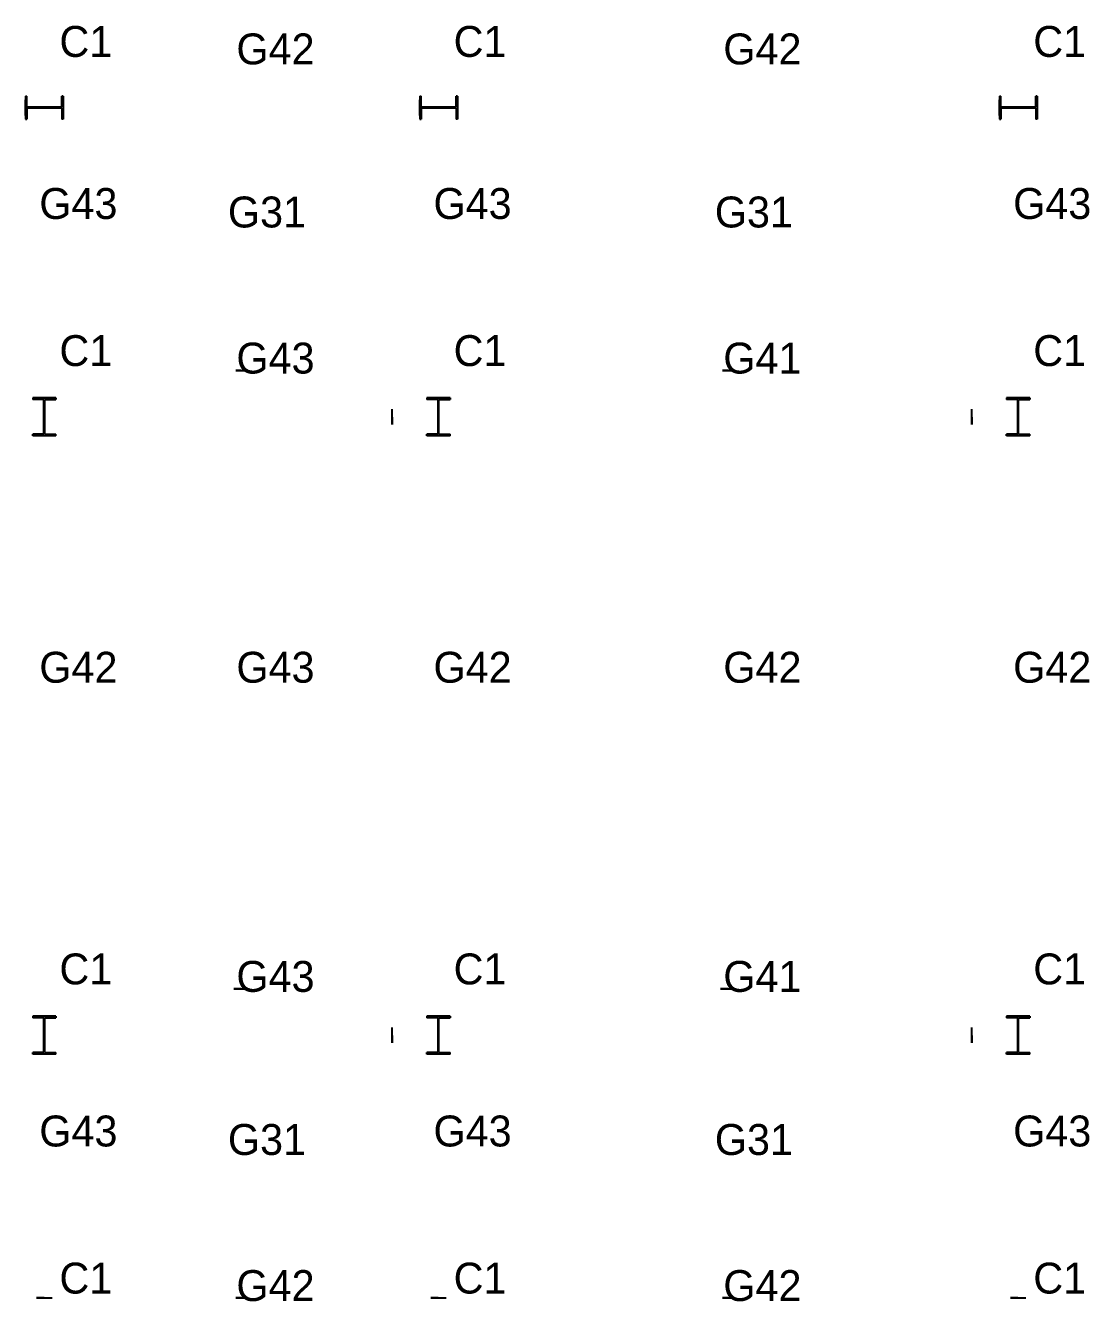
# Model space of a CAD drawing. Extents: x 0 to 468522, y -150 to 33063.
# Drawn here: x 234756 to 248522, y 16554 to 33063 of the extents above; entities that cross this region are included whole.
import ezdxf
from ezdxf.enums import TextEntityAlignment as Align

# ---------------------------------------------------------------- set-up
doc = ezdxf.new("R2010")
doc.units = 0

msp = doc.modelspace()

# ---------------------------------------------------------------- linework, layer by layer
at = {"layer": 'C1'}
for p, q in [((234756, 32150, 3330), (234756, 31850, 3330)), ((234756, 32150, 3330), (234774, 32150, 3330)), ((234756, 32150), (234756, 31850)), ((234756, 32150), (234774, 32150)), ((234774, 32005.5, 3330), (234774, 32150, 3330)), ((234774, 32005.5), (234774, 32150)), ((235226, 32005.5, 3330), (235226, 32150, 3330)), ((235244, 32150, 3330), (235226, 32150, 3330)), ((235226, 32005.5), (235226, 32150)), ((235244, 32150), (235226, 32150)), ((235244, 32150, 3330), (235244, 31850, 3330)), ((235244, 32150), (235244, 31850)), ((239856, 32150, 3330), (239856, 31850, 3330)), ((239856, 32150, 3330), (239874, 32150, 3330)), ((239856, 32150), (239856, 31850)), ((239856, 32150), (239874, 32150)), ((239874, 32005.5, 3330), (239874, 32150, 3330)), ((239874, 32005.5), (239874, 32150)), ((240326, 32005.5, 3330), (240326, 32150, 3330)), ((240344, 32150, 3330), (240326, 32150, 3330)), ((240326, 32005.5), (240326, 32150)), ((240344, 32150), (240326, 32150)), ((240344, 32150, 3330), (240344, 31850, 3330)), ((240344, 32150), (240344, 31850)), ((247356, 32150, 3330), (247356, 31850, 3330)), ((247356, 32150, 3330), (247374, 32150, 3330)), ((247356, 32150), (247356, 31850)), ((247356, 32150), (247374, 32150)), ((247374, 32005.5, 3330), (247374, 32150, 3330)), ((247374, 32005.5), (247374, 32150)), ((247826, 32005.5, 3330), (247826, 32150, 3330)), ((247844, 32150, 3330), (247826, 32150, 3330)), ((247826, 32005.5), (247826, 32150)), ((247844, 32150), (247826, 32150)), ((247844, 32150, 3330), (247844, 31850, 3330)), ((247844, 32150), (247844, 31850)), ((235226, 32005.5, 3330), (234774, 32005.5, 3330)), ((234774, 32005.5, 3330), (234774, 32005.5, 3330)), ((234774, 32005.5, 3330), (234774, 32005.5, 3330)), ((234774, 32005.5, 3330), (234774, 32005.5, 3330)), ((235226, 32005.5), (234774, 32005.5)), ((234774, 32005.5), (234774, 32005.5)), ((234774, 32005.5), (234774, 32005.5)), ((234774, 32005.5), (234774, 32005.5)), ((235226, 31994.5, 3330), (234774, 31994.5, 3330)), ((234774, 31994.5, 3330), (234774, 31994.5, 3330)), ((234774, 31994.5, 3330), (234774, 31994.5, 3330)), ((234774, 31994.5, 3330), (234774, 31994.5, 3330)), ((234774, 31994.5, 3330), (234774, 31850, 3330)), ((235226, 31994.5), (234774, 31994.5)), ((234774, 31994.5), (234774, 31994.5)), ((234774, 31994.5), (234774, 31994.5)), ((234774, 31994.5), (234774, 31994.5)), ((234774, 31994.5), (234774, 31850)), ((235226, 32005.5, 3330), (235226, 32005.5, 3330)), ((235226, 32005.5, 3330), (235226, 32005.5, 3330)), ((235226, 32005.5, 3330), (235226, 32005.5, 3330)), ((235226, 32005.5), (235226, 32005.5)), ((235226, 32005.5), (235226, 32005.5)), ((235226, 32005.5), (235226, 32005.5)), ((235226, 31994.5, 3330), (235226, 31994.5, 3330)), ((235226, 31994.5, 3330), (235226, 31994.5, 3330)), ((235226, 31994.5, 3330), (235226, 31994.5, 3330)), ((235226, 31994.5, 3330), (235226, 31850, 3330)), ((235226, 31994.5), (235226, 31994.5)), ((235226, 31994.5), (235226, 31994.5)), ((235226, 31994.5), (235226, 31994.5)), ((235226, 31994.5), (235226, 31850)), ((240326, 32005.5, 3330), (239874, 32005.5, 3330)), ((239874, 32005.5, 3330), (239874, 32005.5, 3330)), ((239874, 32005.5, 3330), (239874, 32005.5, 3330)), ((239874, 32005.5, 3330), (239874, 32005.5, 3330)), ((240326, 32005.5), (239874, 32005.5)), ((239874, 32005.5), (239874, 32005.5)), ((239874, 32005.5), (239874, 32005.5)), ((239874, 32005.5), (239874, 32005.5)), ((240326, 31994.5, 3330), (239874, 31994.5, 3330)), ((239874, 31994.5, 3330), (239874, 31994.5, 3330)), ((239874, 31994.5, 3330), (239874, 31994.5, 3330)), ((239874, 31994.5, 3330), (239874, 31994.5, 3330)), ((239874, 31994.5, 3330), (239874, 31850, 3330)), ((240326, 31994.5), (239874, 31994.5)), ((239874, 31994.5), (239874, 31994.5)), ((239874, 31994.5), (239874, 31994.5)), ((239874, 31994.5), (239874, 31994.5)), ((239874, 31994.5), (239874, 31850)), ((240326, 32005.5, 3330), (240326, 32005.5, 3330)), ((240326, 32005.5, 3330), (240326, 32005.5, 3330)), ((240326, 32005.5, 3330), (240326, 32005.5, 3330)), ((240326, 32005.5), (240326, 32005.5)), ((240326, 32005.5), (240326, 32005.5)), ((240326, 32005.5), (240326, 32005.5)), ((240326, 31994.5, 3330), (240326, 31994.5, 3330)), ((240326, 31994.5, 3330), (240326, 31994.5, 3330)), ((240326, 31994.5, 3330), (240326, 31994.5, 3330)), ((240326, 31994.5, 3330), (240326, 31850, 3330)), ((240326, 31994.5), (240326, 31994.5)), ((240326, 31994.5), (240326, 31994.5)), ((240326, 31994.5), (240326, 31994.5)), ((240326, 31994.5), (240326, 31850)), ((247826, 32005.5, 3330), (247374, 32005.5, 3330)), ((247374, 32005.5, 3330), (247374, 32005.5, 3330)), ((247374, 32005.5, 3330), (247374, 32005.5, 3330)), ((247374, 32005.5, 3330), (247374, 32005.5, 3330)), ((247826, 32005.5), (247374, 32005.5)), ((247374, 32005.5), (247374, 32005.5)), ((247374, 32005.5), (247374, 32005.5)), ((247374, 32005.5), (247374, 32005.5)), ((247826, 31994.5, 3330), (247374, 31994.5, 3330)), ((247374, 31994.5, 3330), (247374, 31994.5, 3330)), ((247374, 31994.5, 3330), (247374, 31994.5, 3330)), ((247374, 31994.5, 3330), (247374, 31994.5, 3330)), ((247374, 31994.5, 3330), (247374, 31850, 3330)), ((247826, 31994.5), (247374, 31994.5)), ((247374, 31994.5), (247374, 31994.5)), ((247374, 31994.5), (247374, 31994.5)), ((247374, 31994.5), (247374, 31994.5)), ((247374, 31994.5), (247374, 31850)), ((247826, 32005.5, 3330), (247826, 32005.5, 3330)), ((247826, 32005.5, 3330), (247826, 32005.5, 3330)), ((247826, 32005.5, 3330), (247826, 32005.5, 3330)), ((247826, 32005.5), (247826, 32005.5)), ((247826, 32005.5), (247826, 32005.5)), ((247826, 32005.5), (247826, 32005.5)), ((247826, 31994.5, 3330), (247826, 31994.5, 3330)), ((247826, 31994.5, 3330), (247826, 31994.5, 3330)), ((247826, 31994.5, 3330), (247826, 31994.5, 3330)), ((247826, 31994.5, 3330), (247826, 31850, 3330)), ((247826, 31994.5), (247826, 31994.5)), ((247826, 31994.5), (247826, 31994.5)), ((247826, 31994.5), (247826, 31994.5)), ((247826, 31994.5), (247826, 31850)), ((234756, 31850, 3330), (234774, 31850, 3330)), ((234756, 31850), (234774, 31850)), ((235244, 31850, 3330), (235226, 31850, 3330)), ((235244, 31850), (235226, 31850)), ((239856, 31850, 3330), (239874, 31850, 3330)), ((239856, 31850), (239874, 31850)), ((240344, 31850, 3330), (240326, 31850, 3330)), ((240344, 31850), (240326, 31850)), ((247356, 31850, 3330), (247374, 31850, 3330)), ((247356, 31850), (247374, 31850)), ((247844, 31850, 3330), (247826, 31850, 3330)), ((247844, 31850), (247826, 31850)), ((235150, 28244, 3330), (234850, 28244, 3330)), ((234850, 28244, 3330), (234850, 28226, 3330)), ((235150, 28244), (234850, 28244)), ((234850, 28244), (234850, 28226)), ((235150, 28244, 3330), (235150, 28226, 3330)), ((235150, 28244), (235150, 28226)), ((240250, 28244, 3330), (239950, 28244, 3330)), ((239950, 28244, 3330), (239950, 28226, 3330)), ((240250, 28244), (239950, 28244)), ((239950, 28244), (239950, 28226)), ((240250, 28244, 3330), (240250, 28226, 3330)), ((240250, 28244), (240250, 28226)), ((247750, 28244, 3330), (247450, 28244, 3330)), ((247450, 28244, 3330), (247450, 28226, 3330)), ((247750, 28244), (247450, 28244)), ((247450, 28244), (247450, 28226)), ((247750, 28244, 3330), (247750, 28226, 3330)), ((247750, 28244), (247750, 28226)), ((234994.5, 28226, 3330), (234850, 28226, 3330)), ((234994.5, 28226), (234850, 28226)), ((234994.5, 27774, 3330), (234994.5, 28226, 3330)), ((234994.5, 28226, 3330), (234994.5, 28226, 3330)), ((234994.5, 28226, 3330), (234994.5, 28226, 3330)), ((234994.5, 28226, 3330), (234994.5, 28226, 3330)), ((234994.5, 27774), (234994.5, 28226)), ((234994.5, 28226), (234994.5, 28226)), ((234994.5, 28226), (234994.5, 28226)), ((234994.5, 28226), (234994.5, 28226)), ((235005.5, 27774, 3330), (235005.5, 28226, 3330)), ((235005.5, 28226, 3330), (235005.5, 28226, 3330)), ((235005.5, 28226, 3330), (235005.5, 28226, 3330)), ((235005.5, 28226, 3330), (235005.5, 28226, 3330)), ((235005.5, 28226, 3330), (235150, 28226, 3330)), ((235005.5, 27774), (235005.5, 28226)), ((235005.5, 28226), (235005.5, 28226)), ((235005.5, 28226), (235005.5, 28226)), ((235005.5, 28226), (235005.5, 28226)), ((235005.5, 28226), (235150, 28226)), ((240094.5, 28226, 3330), (239950, 28226, 3330)), ((240094.5, 28226), (239950, 28226)), ((240094.5, 27774, 3330), (240094.5, 28226, 3330)), ((240094.5, 28226, 3330), (240094.5, 28226, 3330)), ((240094.5, 28226, 3330), (240094.5, 28226, 3330)), ((240094.5, 28226, 3330), (240094.5, 28226, 3330)), ((240094.5, 27774), (240094.5, 28226)), ((240094.5, 28226), (240094.5, 28226)), ((240094.5, 28226), (240094.5, 28226)), ((240094.5, 28226), (240094.5, 28226)), ((240105.5, 27774, 3330), (240105.5, 28226, 3330)), ((240105.5, 28226, 3330), (240105.5, 28226, 3330)), ((240105.5, 28226, 3330), (240105.5, 28226, 3330)), ((240105.5, 28226, 3330), (240105.5, 28226, 3330)), ((240105.5, 28226, 3330), (240250, 28226, 3330)), ((240105.5, 27774), (240105.5, 28226)), ((240105.5, 28226), (240105.5, 28226)), ((240105.5, 28226), (240105.5, 28226)), ((240105.5, 28226), (240105.5, 28226)), ((240105.5, 28226), (240250, 28226)), ((247594.5, 28226, 3330), (247450, 28226, 3330)), ((247594.5, 28226), (247450, 28226)), ((247594.5, 27774, 3330), (247594.5, 28226, 3330)), ((247594.5, 28226, 3330), (247594.5, 28226, 3330)), ((247594.5, 28226, 3330), (247594.5, 28226, 3330)), ((247594.5, 28226, 3330), (247594.5, 28226, 3330)), ((247594.5, 27774), (247594.5, 28226)), ((247594.5, 28226), (247594.5, 28226)), ((247594.5, 28226), (247594.5, 28226)), ((247594.5, 28226), (247594.5, 28226)), ((247605.5, 27774, 3330), (247605.5, 28226, 3330)), ((247605.5, 28226, 3330), (247605.5, 28226, 3330)), ((247605.5, 28226, 3330), (247605.5, 28226, 3330)), ((247605.5, 28226, 3330), (247605.5, 28226, 3330)), ((247605.5, 28226, 3330), (247750, 28226, 3330)), ((247605.5, 27774), (247605.5, 28226)), ((247605.5, 28226), (247605.5, 28226)), ((247605.5, 28226), (247605.5, 28226)), ((247605.5, 28226), (247605.5, 28226)), ((247605.5, 28226), (247750, 28226)), ((234994.5, 27774, 3330), (234850, 27774, 3330)), ((234850, 27756, 3330), (234850, 27774, 3330)), ((234994.5, 27774), (234850, 27774)), ((234850, 27756), (234850, 27774)), ((235150, 27756, 3330), (234850, 27756, 3330)), ((235150, 27756), (234850, 27756)), ((234994.5, 27774, 3330), (234994.5, 27774, 3330)), ((234994.5, 27774, 3330), (234994.5, 27774, 3330)), ((234994.5, 27774, 3330), (234994.5, 27774, 3330)), ((234994.5, 27774), (234994.5, 27774)), ((234994.5, 27774), (234994.5, 27774)), ((234994.5, 27774), (234994.5, 27774)), ((235005.5, 27774, 3330), (235005.5, 27774, 3330)), ((235005.5, 27774, 3330), (235005.5, 27774, 3330)), ((235005.5, 27774, 3330), (235005.5, 27774, 3330)), ((235005.5, 27774, 3330), (235150, 27774, 3330)), ((235005.5, 27774), (235005.5, 27774)), ((235005.5, 27774), (235005.5, 27774)), ((235005.5, 27774), (235005.5, 27774)), ((235005.5, 27774), (235150, 27774)), ((235150, 27756, 3330), (235150, 27774, 3330)), ((235150, 27756), (235150, 27774)), ((240094.5, 27774, 3330), (239950, 27774, 3330)), ((239950, 27756, 3330), (239950, 27774, 3330)), ((240094.5, 27774), (239950, 27774)), ((239950, 27756), (239950, 27774)), ((240250, 27756, 3330), (239950, 27756, 3330)), ((240250, 27756), (239950, 27756)), ((240094.5, 27774, 3330), (240094.5, 27774, 3330)), ((240094.5, 27774, 3330), (240094.5, 27774, 3330)), ((240094.5, 27774, 3330), (240094.5, 27774, 3330)), ((240094.5, 27774), (240094.5, 27774)), ((240094.5, 27774), (240094.5, 27774)), ((240094.5, 27774), (240094.5, 27774)), ((240105.5, 27774, 3330), (240105.5, 27774, 3330)), ((240105.5, 27774, 3330), (240105.5, 27774, 3330)), ((240105.5, 27774, 3330), (240105.5, 27774, 3330)), ((240105.5, 27774, 3330), (240250, 27774, 3330)), ((240105.5, 27774), (240105.5, 27774)), ((240105.5, 27774), (240105.5, 27774)), ((240105.5, 27774), (240105.5, 27774)), ((240105.5, 27774), (240250, 27774)), ((240250, 27756, 3330), (240250, 27774, 3330)), ((240250, 27756), (240250, 27774)), ((247594.5, 27774, 3330), (247450, 27774, 3330)), ((247450, 27756, 3330), (247450, 27774, 3330)), ((247594.5, 27774), (247450, 27774)), ((247450, 27756), (247450, 27774)), ((247750, 27756, 3330), (247450, 27756, 3330)), ((247750, 27756), (247450, 27756)), ((247594.5, 27774, 3330), (247594.5, 27774, 3330)), ((247594.5, 27774, 3330), (247594.5, 27774, 3330)), ((247594.5, 27774, 3330), (247594.5, 27774, 3330)), ((247594.5, 27774), (247594.5, 27774)), ((247594.5, 27774), (247594.5, 27774)), ((247594.5, 27774), (247594.5, 27774)), ((247605.5, 27774, 3330), (247605.5, 27774, 3330)), ((247605.5, 27774, 3330), (247605.5, 27774, 3330)), ((247605.5, 27774, 3330), (247605.5, 27774, 3330)), ((247605.5, 27774, 3330), (247750, 27774, 3330)), ((247605.5, 27774), (247605.5, 27774)), ((247605.5, 27774), (247605.5, 27774)), ((247605.5, 27774), (247605.5, 27774)), ((247605.5, 27774), (247750, 27774)), ((247750, 27756, 3330), (247750, 27774, 3330)), ((247750, 27756), (247750, 27774)), ((235150, 20244, 3330), (234850, 20244, 3330)), ((234850, 20244, 3330), (234850, 20226, 3330)), ((235150, 20244), (234850, 20244)), ((234850, 20244), (234850, 20226)), ((234994.5, 20226, 3330), (234850, 20226, 3330)), ((234994.5, 20226), (234850, 20226)), ((234994.5, 19774, 3330), (234994.5, 20226, 3330)), ((234994.5, 20226, 3330), (234994.5, 20226, 3330)), ((234994.5, 20226, 3330), (234994.5, 20226, 3330)), ((234994.5, 20226, 3330), (234994.5, 20226, 3330)), ((234994.5, 19774), (234994.5, 20226)), ((234994.5, 20226), (234994.5, 20226)), ((234994.5, 20226), (234994.5, 20226)), ((234994.5, 20226), (234994.5, 20226)), ((235005.5, 19774, 3330), (235005.5, 20226, 3330)), ((235005.5, 20226, 3330), (235005.5, 20226, 3330)), ((235005.5, 20226, 3330), (235005.5, 20226, 3330)), ((235005.5, 20226, 3330), (235005.5, 20226, 3330)), ((235005.5, 20226, 3330), (235150, 20226, 3330)), ((235005.5, 19774), (235005.5, 20226)), ((235005.5, 20226), (235005.5, 20226)), ((235005.5, 20226), (235005.5, 20226)), ((235005.5, 20226), (235005.5, 20226)), ((235005.5, 20226), (235150, 20226)), ((235150, 20244, 3330), (235150, 20226, 3330)), ((235150, 20244), (235150, 20226)), ((240250, 20244, 3330), (239950, 20244, 3330)), ((239950, 20244, 3330), (239950, 20226, 3330)), ((240250, 20244), (239950, 20244)), ((239950, 20244), (239950, 20226)), ((240094.5, 20226, 3330), (239950, 20226, 3330)), ((240094.5, 20226), (239950, 20226)), ((240094.5, 19774, 3330), (240094.5, 20226, 3330)), ((240094.5, 20226, 3330), (240094.5, 20226, 3330)), ((240094.5, 20226, 3330), (240094.5, 20226, 3330)), ((240094.5, 20226, 3330), (240094.5, 20226, 3330)), ((240094.5, 19774), (240094.5, 20226)), ((240094.5, 20226), (240094.5, 20226)), ((240094.5, 20226), (240094.5, 20226)), ((240094.5, 20226), (240094.5, 20226)), ((240105.5, 19774, 3330), (240105.5, 20226, 3330)), ((240105.5, 20226, 3330), (240105.5, 20226, 3330)), ((240105.5, 20226, 3330), (240105.5, 20226, 3330)), ((240105.5, 20226, 3330), (240105.5, 20226, 3330)), ((240105.5, 20226, 3330), (240250, 20226, 3330)), ((240105.5, 19774), (240105.5, 20226)), ((240105.5, 20226), (240105.5, 20226)), ((240105.5, 20226), (240105.5, 20226)), ((240105.5, 20226), (240105.5, 20226)), ((240105.5, 20226), (240250, 20226)), ((240250, 20244, 3330), (240250, 20226, 3330)), ((240250, 20244), (240250, 20226)), ((247750, 20244, 3330), (247450, 20244, 3330)), ((247450, 20244, 3330), (247450, 20226, 3330)), ((247750, 20244), (247450, 20244)), ((247450, 20244), (247450, 20226)), ((247594.5, 20226, 3330), (247450, 20226, 3330)), ((247594.5, 20226), (247450, 20226)), ((247594.5, 19774, 3330), (247594.5, 20226, 3330)), ((247594.5, 20226, 3330), (247594.5, 20226, 3330)), ((247594.5, 20226, 3330), (247594.5, 20226, 3330)), ((247594.5, 20226, 3330), (247594.5, 20226, 3330)), ((247594.5, 19774), (247594.5, 20226)), ((247594.5, 20226), (247594.5, 20226)), ((247594.5, 20226), (247594.5, 20226)), ((247594.5, 20226), (247594.5, 20226)), ((247605.5, 19774, 3330), (247605.5, 20226, 3330)), ((247605.5, 20226, 3330), (247605.5, 20226, 3330)), ((247605.5, 20226, 3330), (247605.5, 20226, 3330)), ((247605.5, 20226, 3330), (247605.5, 20226, 3330)), ((247605.5, 20226, 3330), (247750, 20226, 3330)), ((247605.5, 19774), (247605.5, 20226)), ((247605.5, 20226), (247605.5, 20226)), ((247605.5, 20226), (247605.5, 20226)), ((247605.5, 20226), (247605.5, 20226)), ((247605.5, 20226), (247750, 20226)), ((247750, 20244, 3330), (247750, 20226, 3330)), ((247750, 20244), (247750, 20226)), ((234994.5, 19774, 3330), (234850, 19774, 3330)), ((234850, 19756, 3330), (234850, 19774, 3330)), ((234994.5, 19774), (234850, 19774)), ((234850, 19756), (234850, 19774)), ((235150, 19756, 3330), (234850, 19756, 3330)), ((235150, 19756), (234850, 19756)), ((234994.5, 19774, 3330), (234994.5, 19774, 3330)), ((234994.5, 19774, 3330), (234994.5, 19774, 3330)), ((234994.5, 19774, 3330), (234994.5, 19774, 3330)), ((234994.5, 19774), (234994.5, 19774)), ((234994.5, 19774), (234994.5, 19774)), ((234994.5, 19774), (234994.5, 19774)), ((235005.5, 19774, 3330), (235005.5, 19774, 3330)), ((235005.5, 19774, 3330), (235005.5, 19774, 3330)), ((235005.5, 19774, 3330), (235005.5, 19774, 3330)), ((235005.5, 19774, 3330), (235150, 19774, 3330)), ((235005.5, 19774), (235005.5, 19774)), ((235005.5, 19774), (235005.5, 19774)), ((235005.5, 19774), (235005.5, 19774)), ((235005.5, 19774), (235150, 19774)), ((235150, 19756, 3330), (235150, 19774, 3330)), ((235150, 19756), (235150, 19774)), ((240094.5, 19774, 3330), (239950, 19774, 3330)), ((239950, 19756, 3330), (239950, 19774, 3330)), ((240094.5, 19774), (239950, 19774)), ((239950, 19756), (239950, 19774)), ((240250, 19756, 3330), (239950, 19756, 3330)), ((240250, 19756), (239950, 19756)), ((240094.5, 19774, 3330), (240094.5, 19774, 3330)), ((240094.5, 19774, 3330), (240094.5, 19774, 3330)), ((240094.5, 19774, 3330), (240094.5, 19774, 3330)), ((240094.5, 19774), (240094.5, 19774)), ((240094.5, 19774), (240094.5, 19774)), ((240094.5, 19774), (240094.5, 19774)), ((240105.5, 19774, 3330), (240105.5, 19774, 3330)), ((240105.5, 19774, 3330), (240105.5, 19774, 3330)), ((240105.5, 19774, 3330), (240105.5, 19774, 3330)), ((240105.5, 19774, 3330), (240250, 19774, 3330)), ((240105.5, 19774), (240105.5, 19774)), ((240105.5, 19774), (240105.5, 19774)), ((240105.5, 19774), (240105.5, 19774)), ((240105.5, 19774), (240250, 19774)), ((240250, 19756, 3330), (240250, 19774, 3330)), ((240250, 19756), (240250, 19774)), ((247594.5, 19774, 3330), (247450, 19774, 3330)), ((247450, 19756, 3330), (247450, 19774, 3330)), ((247594.5, 19774), (247450, 19774)), ((247450, 19756), (247450, 19774)), ((247750, 19756, 3330), (247450, 19756, 3330)), ((247750, 19756), (247450, 19756)), ((247594.5, 19774, 3330), (247594.5, 19774, 3330)), ((247594.5, 19774, 3330), (247594.5, 19774, 3330)), ((247594.5, 19774, 3330), (247594.5, 19774, 3330)), ((247594.5, 19774), (247594.5, 19774)), ((247594.5, 19774), (247594.5, 19774)), ((247594.5, 19774), (247594.5, 19774)), ((247605.5, 19774, 3330), (247605.5, 19774, 3330)), ((247605.5, 19774, 3330), (247605.5, 19774, 3330)), ((247605.5, 19774, 3330), (247605.5, 19774, 3330)), ((247605.5, 19774, 3330), (247750, 19774, 3330)), ((247605.5, 19774), (247605.5, 19774)), ((247605.5, 19774), (247605.5, 19774)), ((247605.5, 19774), (247605.5, 19774)), ((247605.5, 19774), (247750, 19774)), ((247750, 19756, 3330), (247750, 19774, 3330)), ((247750, 19756), (247750, 19774))]:
    msp.add_line(p, q, dxfattribs=at)
at = {"layer": 'G31', "extrusion": (0, 1, 0)}
for p, q in [((237475, 28600, 3480), (237625, 28600, 3480)), ((237475, 28600, 3180), (237625, 28600, 3180)), ((237546.75, 28600, 3471), (237475, 28600, 3471)), ((237475, 28600, 3480), (237475, 28600, 3471)), ((237546.75, 28600, 3189), (237475, 28600, 3189)), ((237475, 28600, 3180), (237475, 28600, 3189)), ((237546.75, 28600, 3189), (237546.75, 28600, 3471)), ((237546.75, 28600, 3471), (237546.75, 28600, 3471)), ((237546.75, 28600, 3189), (237546.75, 28600, 3189)), ((237546.75, 28600, 3471), (237546.75, 28600, 3471)), ((237546.75, 28600, 3189), (237546.75, 28600, 3189)), ((237546.75, 28600, 3471), (237546.75, 28600, 3471)), ((237546.75, 28600, 3189), (237546.75, 28600, 3189)), ((237553.25, 28600, 3189), (237553.25, 28600, 3471)), ((237553.25, 28600, 3189), (237553.25, 28600, 3189)), ((237553.25, 28600, 3471), (237553.25, 28600, 3471)), ((237553.25, 28600, 3189), (237553.25, 28600, 3189)), ((237553.25, 28600, 3471), (237553.25, 28600, 3471)), ((237553.25, 28600, 3189), (237553.25, 28600, 3189)), ((237553.25, 28600, 3471), (237553.25, 28600, 3471)), ((237553.25, 28600, 3471), (237625, 28600, 3471)), ((237553.25, 28600, 3189), (237625, 28600, 3189)), ((237625, 28600, 3480), (237625, 28600, 3471)), ((237625, 28600, 3180), (237625, 28600, 3189)), ((243775, 28600, 3480), (243925, 28600, 3480)), ((243775, 28600, 3180), (243925, 28600, 3180)), ((243846.75, 28600, 3471), (243775, 28600, 3471)), ((243775, 28600, 3480), (243775, 28600, 3471)), ((243846.75, 28600, 3189), (243775, 28600, 3189)), ((243775, 28600, 3180), (243775, 28600, 3189)), ((243846.75, 28600, 3189), (243846.75, 28600, 3471)), ((243846.75, 28600, 3471), (243846.75, 28600, 3471)), ((243846.75, 28600, 3189), (243846.75, 28600, 3189)), ((243846.75, 28600, 3471), (243846.75, 28600, 3471)), ((243846.75, 28600, 3189), (243846.75, 28600, 3189)), ((243846.75, 28600, 3471), (243846.75, 28600, 3471)), ((243846.75, 28600, 3189), (243846.75, 28600, 3189)), ((243853.25, 28600, 3189), (243853.25, 28600, 3471)), ((243853.25, 28600, 3189), (243853.25, 28600, 3189)), ((243853.25, 28600, 3471), (243853.25, 28600, 3471)), ((243853.25, 28600, 3189), (243853.25, 28600, 3189)), ((243853.25, 28600, 3471), (243853.25, 28600, 3471)), ((243853.25, 28600, 3189), (243853.25, 28600, 3189)), ((243853.25, 28600, 3471), (243853.25, 28600, 3471)), ((243853.25, 28600, 3471), (243925, 28600, 3471)), ((243853.25, 28600, 3189), (243925, 28600, 3189)), ((243925, 28600, 3480), (243925, 28600, 3471)), ((243925, 28600, 3180), (243925, 28600, 3189)), ((237475, 16600, 3480), (237625, 16600, 3480)), ((237475, 16600, 3180), (237625, 16600, 3180)), ((237546.75, 16600, 3471), (237475, 16600, 3471)), ((237475, 16600, 3480), (237475, 16600, 3471)), ((237546.75, 16600, 3189), (237475, 16600, 3189)), ((237475, 16600, 3180), (237475, 16600, 3189)), ((237546.75, 16600, 3189), (237546.75, 16600, 3471)), ((237546.75, 16600, 3471), (237546.75, 16600, 3471)), ((237546.75, 16600, 3189), (237546.75, 16600, 3189)), ((237546.75, 16600, 3471), (237546.75, 16600, 3471)), ((237546.75, 16600, 3189), (237546.75, 16600, 3189)), ((237546.75, 16600, 3471), (237546.75, 16600, 3471)), ((237546.75, 16600, 3189), (237546.75, 16600, 3189)), ((237553.25, 16600, 3189), (237553.25, 16600, 3471)), ((237553.25, 16600, 3189), (237553.25, 16600, 3189)), ((237553.25, 16600, 3471), (237553.25, 16600, 3471)), ((237553.25, 16600, 3189), (237553.25, 16600, 3189)), ((237553.25, 16600, 3471), (237553.25, 16600, 3471)), ((237553.25, 16600, 3189), (237553.25, 16600, 3189)), ((237553.25, 16600, 3471), (237553.25, 16600, 3471)), ((237553.25, 16600, 3471), (237625, 16600, 3471)), ((237553.25, 16600, 3189), (237625, 16600, 3189)), ((237625, 16600, 3480), (237625, 16600, 3471)), ((237625, 16600, 3180), (237625, 16600, 3189)), ((243775, 16600, 3480), (243925, 16600, 3480)), ((243775, 16600, 3180), (243925, 16600, 3180)), ((243846.75, 16600, 3471), (243775, 16600, 3471)), ((243775, 16600, 3480), (243775, 16600, 3471)), ((243846.75, 16600, 3189), (243775, 16600, 3189)), ((243775, 16600, 3180), (243775, 16600, 3189)), ((243846.75, 16600, 3189), (243846.75, 16600, 3471)), ((243846.75, 16600, 3471), (243846.75, 16600, 3471)), ((243846.75, 16600, 3189), (243846.75, 16600, 3189)), ((243846.75, 16600, 3471), (243846.75, 16600, 3471)), ((243846.75, 16600, 3189), (243846.75, 16600, 3189)), ((243846.75, 16600, 3471), (243846.75, 16600, 3471)), ((243846.75, 16600, 3189), (243846.75, 16600, 3189)), ((243853.25, 16600, 3189), (243853.25, 16600, 3471)), ((243853.25, 16600, 3189), (243853.25, 16600, 3189)), ((243853.25, 16600, 3471), (243853.25, 16600, 3471)), ((243853.25, 16600, 3189), (243853.25, 16600, 3189)), ((243853.25, 16600, 3471), (243853.25, 16600, 3471)), ((243853.25, 16600, 3189), (243853.25, 16600, 3189)), ((243853.25, 16600, 3471), (243853.25, 16600, 3471)), ((243853.25, 16600, 3471), (243925, 16600, 3471)), ((243853.25, 16600, 3189), (243925, 16600, 3189)), ((243925, 16600, 3480), (243925, 16600, 3471)), ((243925, 16600, 3180), (243925, 16600, 3189))]:
    msp.add_line(p, q, dxfattribs=at)
at = {"layer": 'G41', "extrusion": (-1, 0, 0)}
for p, q in [((247000, 27900, 3530), (247000, 28100, 3530)), ((247000, 27900, 3130), (247000, 28100, 3130)), ((247000, 28006, 3508), (247000, 28100, 3508)), ((247000, 28100, 3530), (247000, 28100, 3508)), ((247000, 28006, 3152), (247000, 28100, 3152)), ((247000, 28100, 3130), (247000, 28100, 3152)), ((247000, 28006, 3152), (247000, 28006, 3508)), ((247000, 28006, 3152), (247000, 28006, 3152)), ((247000, 28006, 3508), (247000, 28006, 3508)), ((247000, 28006, 3152), (247000, 28006, 3152)), ((247000, 28006, 3508), (247000, 28006, 3508)), ((247000, 28006, 3152), (247000, 28006, 3152)), ((247000, 28006, 3508), (247000, 28006, 3508)), ((247000, 27994, 3152), (247000, 27994, 3508)), ((247000, 27994, 3508), (247000, 27994, 3508)), ((247000, 27994, 3152), (247000, 27994, 3152)), ((247000, 27994, 3508), (247000, 27994, 3508)), ((247000, 27994, 3152), (247000, 27994, 3152)), ((247000, 27994, 3508), (247000, 27994, 3508)), ((247000, 27994, 3152), (247000, 27994, 3152)), ((247000, 27994, 3508), (247000, 27900, 3508)), ((247000, 27994, 3152), (247000, 27900, 3152)), ((247000, 27900, 3530), (247000, 27900, 3508)), ((247000, 27900, 3130), (247000, 27900, 3152)), ((247000, 19900, 3530), (247000, 20100, 3530)), ((247000, 19900, 3130), (247000, 20100, 3130)), ((247000, 20006, 3508), (247000, 20100, 3508)), ((247000, 20100, 3530), (247000, 20100, 3508)), ((247000, 20006, 3152), (247000, 20100, 3152)), ((247000, 20100, 3130), (247000, 20100, 3152)), ((247000, 20006, 3152), (247000, 20006, 3508)), ((247000, 20006, 3152), (247000, 20006, 3152)), ((247000, 20006, 3508), (247000, 20006, 3508)), ((247000, 20006, 3152), (247000, 20006, 3152)), ((247000, 20006, 3508), (247000, 20006, 3508)), ((247000, 20006, 3152), (247000, 20006, 3152)), ((247000, 20006, 3508), (247000, 20006, 3508)), ((247000, 19994, 3152), (247000, 19994, 3508)), ((247000, 19994, 3508), (247000, 19994, 3508)), ((247000, 19994, 3152), (247000, 19994, 3152)), ((247000, 19994, 3508), (247000, 19994, 3508)), ((247000, 19994, 3152), (247000, 19994, 3152)), ((247000, 19994, 3508), (247000, 19994, 3508)), ((247000, 19994, 3152), (247000, 19994, 3152)), ((247000, 19994, 3508), (247000, 19900, 3508)), ((247000, 19994, 3152), (247000, 19900, 3152)), ((247000, 19900, 3530), (247000, 19900, 3508)), ((247000, 19900, 3130), (247000, 19900, 3152))]:
    msp.add_line(p, q, dxfattribs=at)
at = {"layer": 'G42', "extrusion": (-1, 0, 0)}
for p, q in [((234756, 31900, 3530), (234756, 32100, 3530)), ((234756, 31900, 3130), (234756, 32100, 3130)), ((234756, 32004.5, 3516), (234756, 32100, 3516)), ((234756, 32100, 3530), (234756, 32100, 3516)), ((234756, 32004.5, 3144), (234756, 32100, 3144)), ((234756, 32100, 3130), (234756, 32100, 3144)), ((239856, 31900, 3530), (239856, 32100, 3530)), ((239856, 31900, 3130), (239856, 32100, 3130)), ((239856, 32004.5, 3516), (239856, 32100, 3516)), ((239856, 32100, 3530), (239856, 32100, 3516)), ((239856, 32004.5, 3144), (239856, 32100, 3144)), ((239856, 32100, 3130), (239856, 32100, 3144)), ((247356, 31900, 3530), (247356, 32100, 3530)), ((247356, 31900, 3130), (247356, 32100, 3130)), ((247356, 32004.5, 3516), (247356, 32100, 3516)), ((247356, 32100, 3530), (247356, 32100, 3516)), ((247356, 32004.5, 3144), (247356, 32100, 3144)), ((247356, 32100, 3130), (247356, 32100, 3144)), ((234756, 32004.5, 3144), (234756, 32004.5, 3516)), ((234756, 32004.5, 3144), (234756, 32004.5, 3144)), ((234756, 32004.5, 3516), (234756, 32004.5, 3516)), ((234756, 32004.5, 3144), (234756, 32004.5, 3144)), ((234756, 32004.5, 3516), (234756, 32004.5, 3516)), ((234756, 32004.5, 3144), (234756, 32004.5, 3144)), ((234756, 32004.5, 3516), (234756, 32004.5, 3516)), ((234756, 31995.5, 3144), (234756, 31995.5, 3516)), ((234756, 31995.5, 3516), (234756, 31995.5, 3516)), ((234756, 31995.5, 3144), (234756, 31995.5, 3144)), ((234756, 31995.5, 3516), (234756, 31995.5, 3516)), ((234756, 31995.5, 3144), (234756, 31995.5, 3144)), ((234756, 31995.5, 3516), (234756, 31995.5, 3516)), ((234756, 31995.5, 3144), (234756, 31995.5, 3144)), ((234756, 31995.5, 3516), (234756, 31900, 3516)), ((234756, 31995.5, 3144), (234756, 31900, 3144)), ((234756, 31900, 3530), (234756, 31900, 3516)), ((234756, 31900, 3130), (234756, 31900, 3144)), ((239856, 32004.5, 3144), (239856, 32004.5, 3516)), ((239856, 32004.5, 3144), (239856, 32004.5, 3144)), ((239856, 32004.5, 3516), (239856, 32004.5, 3516)), ((239856, 32004.5, 3144), (239856, 32004.5, 3144)), ((239856, 32004.5, 3516), (239856, 32004.5, 3516)), ((239856, 32004.5, 3144), (239856, 32004.5, 3144)), ((239856, 32004.5, 3516), (239856, 32004.5, 3516)), ((239856, 31995.5, 3144), (239856, 31995.5, 3516)), ((239856, 31995.5, 3516), (239856, 31995.5, 3516)), ((239856, 31995.5, 3144), (239856, 31995.5, 3144)), ((239856, 31995.5, 3516), (239856, 31995.5, 3516)), ((239856, 31995.5, 3144), (239856, 31995.5, 3144)), ((239856, 31995.5, 3516), (239856, 31995.5, 3516)), ((239856, 31995.5, 3144), (239856, 31995.5, 3144)), ((239856, 31995.5, 3516), (239856, 31900, 3516)), ((239856, 31995.5, 3144), (239856, 31900, 3144)), ((239856, 31900, 3530), (239856, 31900, 3516)), ((239856, 31900, 3130), (239856, 31900, 3144)), ((247356, 32004.5, 3144), (247356, 32004.5, 3516)), ((247356, 32004.5, 3144), (247356, 32004.5, 3144)), ((247356, 32004.5, 3516), (247356, 32004.5, 3516)), ((247356, 32004.5, 3144), (247356, 32004.5, 3144)), ((247356, 32004.5, 3516), (247356, 32004.5, 3516)), ((247356, 32004.5, 3144), (247356, 32004.5, 3144)), ((247356, 32004.5, 3516), (247356, 32004.5, 3516)), ((247356, 31995.5, 3144), (247356, 31995.5, 3516)), ((247356, 31995.5, 3516), (247356, 31995.5, 3516)), ((247356, 31995.5, 3144), (247356, 31995.5, 3144)), ((247356, 31995.5, 3516), (247356, 31995.5, 3516)), ((247356, 31995.5, 3144), (247356, 31995.5, 3144)), ((247356, 31995.5, 3516), (247356, 31995.5, 3516)), ((247356, 31995.5, 3144), (247356, 31995.5, 3144)), ((247356, 31995.5, 3516), (247356, 31900, 3516)), ((247356, 31995.5, 3144), (247356, 31900, 3144)), ((247356, 31900, 3530), (247356, 31900, 3516)), ((247356, 31900, 3130), (247356, 31900, 3144))]:
    msp.add_line(p, q, dxfattribs=at)
at = {"layer": 'G42', "extrusion": (0, 1, 0)}
for p, q in [((243750, 20600, 3530), (243950, 20600, 3530)), ((243750, 20600, 3130), (243950, 20600, 3130)), ((243845.5, 20600, 3516), (243750, 20600, 3516)), ((243750, 20600, 3530), (243750, 20600, 3516)), ((243845.5, 20600, 3144), (243750, 20600, 3144)), ((243750, 20600, 3130), (243750, 20600, 3144)), ((243845.5, 20600, 3144), (243845.5, 20600, 3516)), ((243845.5, 20600, 3516), (243845.5, 20600, 3516)), ((243845.5, 20600, 3144), (243845.5, 20600, 3144)), ((243845.5, 20600, 3516), (243845.5, 20600, 3516)), ((243845.5, 20600, 3144), (243845.5, 20600, 3144)), ((243845.5, 20600, 3516), (243845.5, 20600, 3516)), ((243845.5, 20600, 3144), (243845.5, 20600, 3144)), ((243854.5, 20600, 3144), (243854.5, 20600, 3516)), ((243854.5, 20600, 3144), (243854.5, 20600, 3144)), ((243854.5, 20600, 3516), (243854.5, 20600, 3516)), ((243854.5, 20600, 3144), (243854.5, 20600, 3144)), ((243854.5, 20600, 3516), (243854.5, 20600, 3516)), ((243854.5, 20600, 3144), (243854.5, 20600, 3144)), ((243854.5, 20600, 3516), (243854.5, 20600, 3516)), ((243854.5, 20600, 3516), (243950, 20600, 3516)), ((243854.5, 20600, 3144), (243950, 20600, 3144)), ((243950, 20600, 3530), (243950, 20600, 3516)), ((243950, 20600, 3130), (243950, 20600, 3144)), ((234900, 20244, 3530), (235100, 20244, 3530)), ((234900, 20244, 3130), (235100, 20244, 3130)), ((234995.5, 20244, 3516), (234900, 20244, 3516)), ((234900, 20244, 3530), (234900, 20244, 3516)), ((234995.5, 20244, 3144), (234900, 20244, 3144)), ((234900, 20244, 3130), (234900, 20244, 3144)), ((234995.5, 20244, 3144), (234995.5, 20244, 3516)), ((234995.5, 20244, 3516), (234995.5, 20244, 3516)), ((234995.5, 20244, 3144), (234995.5, 20244, 3144)), ((234995.5, 20244, 3516), (234995.5, 20244, 3516)), ((234995.5, 20244, 3144), (234995.5, 20244, 3144)), ((234995.5, 20244, 3516), (234995.5, 20244, 3516)), ((234995.5, 20244, 3144), (234995.5, 20244, 3144)), ((235004.5, 20244, 3144), (235004.5, 20244, 3516)), ((235004.5, 20244, 3144), (235004.5, 20244, 3144)), ((235004.5, 20244, 3516), (235004.5, 20244, 3516)), ((235004.5, 20244, 3144), (235004.5, 20244, 3144)), ((235004.5, 20244, 3516), (235004.5, 20244, 3516)), ((235004.5, 20244, 3144), (235004.5, 20244, 3144)), ((235004.5, 20244, 3516), (235004.5, 20244, 3516)), ((235004.5, 20244, 3516), (235100, 20244, 3516)), ((235004.5, 20244, 3144), (235100, 20244, 3144)), ((235100, 20244, 3530), (235100, 20244, 3516)), ((235100, 20244, 3130), (235100, 20244, 3144)), ((240000, 20244, 3530), (240200, 20244, 3530)), ((240000, 20244, 3130), (240200, 20244, 3130)), ((240095.5, 20244, 3516), (240000, 20244, 3516)), ((240000, 20244, 3530), (240000, 20244, 3516)), ((240095.5, 20244, 3144), (240000, 20244, 3144)), ((240000, 20244, 3130), (240000, 20244, 3144)), ((240095.5, 20244, 3144), (240095.5, 20244, 3516)), ((240095.5, 20244, 3516), (240095.5, 20244, 3516)), ((240095.5, 20244, 3144), (240095.5, 20244, 3144)), ((240095.5, 20244, 3516), (240095.5, 20244, 3516)), ((240095.5, 20244, 3144), (240095.5, 20244, 3144)), ((240095.5, 20244, 3516), (240095.5, 20244, 3516)), ((240095.5, 20244, 3144), (240095.5, 20244, 3144)), ((240104.5, 20244, 3144), (240104.5, 20244, 3516)), ((240104.5, 20244, 3144), (240104.5, 20244, 3144)), ((240104.5, 20244, 3516), (240104.5, 20244, 3516)), ((240104.5, 20244, 3144), (240104.5, 20244, 3144)), ((240104.5, 20244, 3516), (240104.5, 20244, 3516)), ((240104.5, 20244, 3144), (240104.5, 20244, 3144)), ((240104.5, 20244, 3516), (240104.5, 20244, 3516)), ((240104.5, 20244, 3516), (240200, 20244, 3516)), ((240104.5, 20244, 3144), (240200, 20244, 3144)), ((240200, 20244, 3530), (240200, 20244, 3516)), ((240200, 20244, 3130), (240200, 20244, 3144)), ((247500, 20244, 3530), (247700, 20244, 3530)), ((247500, 20244, 3130), (247700, 20244, 3130)), ((247595.5, 20244, 3516), (247500, 20244, 3516)), ((247500, 20244, 3530), (247500, 20244, 3516)), ((247595.5, 20244, 3144), (247500, 20244, 3144)), ((247500, 20244, 3130), (247500, 20244, 3144)), ((247595.5, 20244, 3144), (247595.5, 20244, 3516)), ((247595.5, 20244, 3516), (247595.5, 20244, 3516)), ((247595.5, 20244, 3144), (247595.5, 20244, 3144)), ((247595.5, 20244, 3516), (247595.5, 20244, 3516)), ((247595.5, 20244, 3144), (247595.5, 20244, 3144)), ((247595.5, 20244, 3516), (247595.5, 20244, 3516)), ((247595.5, 20244, 3144), (247595.5, 20244, 3144)), ((247604.5, 20244, 3144), (247604.5, 20244, 3516)), ((247604.5, 20244, 3144), (247604.5, 20244, 3144)), ((247604.5, 20244, 3516), (247604.5, 20244, 3516)), ((247604.5, 20244, 3144), (247604.5, 20244, 3144)), ((247604.5, 20244, 3516), (247604.5, 20244, 3516)), ((247604.5, 20244, 3144), (247604.5, 20244, 3144)), ((247604.5, 20244, 3516), (247604.5, 20244, 3516)), ((247604.5, 20244, 3516), (247700, 20244, 3516)), ((247604.5, 20244, 3144), (247700, 20244, 3144)), ((247700, 20244, 3530), (247700, 20244, 3516)), ((247700, 20244, 3130), (247700, 20244, 3144))]:
    msp.add_line(p, q, dxfattribs=at)
at = {"layer": 'G43', "extrusion": (0, 1, 0)}
for p, q in [((234900, 28244, 3530), (235100, 28244, 3530)), ((234900, 28244, 3130), (235100, 28244, 3130)), ((234996, 28244, 3517), (234900, 28244, 3517)), ((234900, 28244, 3530), (234900, 28244, 3517)), ((234996, 28244, 3143), (234900, 28244, 3143)), ((234900, 28244, 3130), (234900, 28244, 3143)), ((234996, 28244, 3143), (234996, 28244, 3517)), ((234996, 28244, 3517), (234996, 28244, 3517)), ((234996, 28244, 3143), (234996, 28244, 3143)), ((234996, 28244, 3517), (234996, 28244, 3517)), ((234996, 28244, 3143), (234996, 28244, 3143)), ((234996, 28244, 3517), (234996, 28244, 3517)), ((234996, 28244, 3143), (234996, 28244, 3143)), ((235004, 28244, 3143), (235004, 28244, 3517)), ((235004, 28244, 3143), (235004, 28244, 3143)), ((235004, 28244, 3517), (235004, 28244, 3517)), ((235004, 28244, 3143), (235004, 28244, 3143)), ((235004, 28244, 3517), (235004, 28244, 3517)), ((235004, 28244, 3143), (235004, 28244, 3143)), ((235004, 28244, 3517), (235004, 28244, 3517)), ((235004, 28244, 3517), (235100, 28244, 3517)), ((235004, 28244, 3143), (235100, 28244, 3143)), ((235100, 28244, 3530), (235100, 28244, 3517)), ((235100, 28244, 3130), (235100, 28244, 3143)), ((240000, 28244, 3530), (240200, 28244, 3530)), ((240000, 28244, 3130), (240200, 28244, 3130)), ((240096, 28244, 3517), (240000, 28244, 3517)), ((240000, 28244, 3530), (240000, 28244, 3517)), ((240096, 28244, 3143), (240000, 28244, 3143)), ((240000, 28244, 3130), (240000, 28244, 3143)), ((240096, 28244, 3143), (240096, 28244, 3517)), ((240096, 28244, 3517), (240096, 28244, 3517)), ((240096, 28244, 3143), (240096, 28244, 3143)), ((240096, 28244, 3517), (240096, 28244, 3517)), ((240096, 28244, 3143), (240096, 28244, 3143)), ((240096, 28244, 3517), (240096, 28244, 3517)), ((240096, 28244, 3143), (240096, 28244, 3143)), ((240104, 28244, 3143), (240104, 28244, 3517)), ((240104, 28244, 3143), (240104, 28244, 3143)), ((240104, 28244, 3517), (240104, 28244, 3517)), ((240104, 28244, 3143), (240104, 28244, 3143)), ((240104, 28244, 3517), (240104, 28244, 3517)), ((240104, 28244, 3143), (240104, 28244, 3143)), ((240104, 28244, 3517), (240104, 28244, 3517)), ((240104, 28244, 3517), (240200, 28244, 3517)), ((240104, 28244, 3143), (240200, 28244, 3143)), ((240200, 28244, 3530), (240200, 28244, 3517)), ((240200, 28244, 3130), (240200, 28244, 3143)), ((247500, 28244, 3530), (247700, 28244, 3530)), ((247500, 28244, 3130), (247700, 28244, 3130)), ((247596, 28244, 3517), (247500, 28244, 3517)), ((247500, 28244, 3530), (247500, 28244, 3517)), ((247596, 28244, 3143), (247500, 28244, 3143)), ((247500, 28244, 3130), (247500, 28244, 3143)), ((247596, 28244, 3143), (247596, 28244, 3517)), ((247596, 28244, 3517), (247596, 28244, 3517)), ((247596, 28244, 3143), (247596, 28244, 3143)), ((247596, 28244, 3517), (247596, 28244, 3517)), ((247596, 28244, 3143), (247596, 28244, 3143)), ((247596, 28244, 3517), (247596, 28244, 3517)), ((247596, 28244, 3143), (247596, 28244, 3143)), ((247604, 28244, 3143), (247604, 28244, 3517)), ((247604, 28244, 3143), (247604, 28244, 3143)), ((247604, 28244, 3517), (247604, 28244, 3517)), ((247604, 28244, 3143), (247604, 28244, 3143)), ((247604, 28244, 3517), (247604, 28244, 3517)), ((247604, 28244, 3143), (247604, 28244, 3143)), ((247604, 28244, 3517), (247604, 28244, 3517)), ((247604, 28244, 3517), (247700, 28244, 3517)), ((247604, 28244, 3143), (247700, 28244, 3143)), ((247700, 28244, 3530), (247700, 28244, 3517)), ((247700, 28244, 3130), (247700, 28244, 3143)), ((237450, 20600, 3530), (237650, 20600, 3530)), ((237450, 20600, 3130), (237650, 20600, 3130)), ((237546, 20600, 3517), (237450, 20600, 3517)), ((237450, 20600, 3530), (237450, 20600, 3517)), ((237546, 20600, 3143), (237450, 20600, 3143)), ((237450, 20600, 3130), (237450, 20600, 3143)), ((237546, 20600, 3143), (237546, 20600, 3517)), ((237546, 20600, 3517), (237546, 20600, 3517)), ((237546, 20600, 3143), (237546, 20600, 3143)), ((237546, 20600, 3517), (237546, 20600, 3517)), ((237546, 20600, 3143), (237546, 20600, 3143)), ((237546, 20600, 3517), (237546, 20600, 3517)), ((237546, 20600, 3143), (237546, 20600, 3143)), ((237554, 20600, 3143), (237554, 20600, 3517)), ((237554, 20600, 3143), (237554, 20600, 3143)), ((237554, 20600, 3517), (237554, 20600, 3517)), ((237554, 20600, 3143), (237554, 20600, 3143)), ((237554, 20600, 3517), (237554, 20600, 3517)), ((237554, 20600, 3143), (237554, 20600, 3143)), ((237554, 20600, 3517), (237554, 20600, 3517)), ((237554, 20600, 3517), (237650, 20600, 3517)), ((237554, 20600, 3143), (237650, 20600, 3143)), ((237650, 20600, 3530), (237650, 20600, 3517)), ((237650, 20600, 3130), (237650, 20600, 3143)), ((234900, 16600, 3530), (235100, 16600, 3530)), ((234900, 16600, 3130), (235100, 16600, 3130)), ((234996, 16600, 3517), (234900, 16600, 3517)), ((234900, 16600, 3530), (234900, 16600, 3517)), ((234996, 16600, 3143), (234900, 16600, 3143)), ((234900, 16600, 3130), (234900, 16600, 3143)), ((234996, 16600, 3143), (234996, 16600, 3517)), ((234996, 16600, 3517), (234996, 16600, 3517)), ((234996, 16600, 3143), (234996, 16600, 3143)), ((234996, 16600, 3517), (234996, 16600, 3517)), ((234996, 16600, 3143), (234996, 16600, 3143)), ((234996, 16600, 3517), (234996, 16600, 3517)), ((234996, 16600, 3143), (234996, 16600, 3143)), ((235004, 16600, 3143), (235004, 16600, 3517)), ((235004, 16600, 3143), (235004, 16600, 3143)), ((235004, 16600, 3517), (235004, 16600, 3517)), ((235004, 16600, 3143), (235004, 16600, 3143)), ((235004, 16600, 3517), (235004, 16600, 3517)), ((235004, 16600, 3143), (235004, 16600, 3143)), ((235004, 16600, 3517), (235004, 16600, 3517)), ((235004, 16600, 3517), (235100, 16600, 3517)), ((235004, 16600, 3143), (235100, 16600, 3143)), ((235100, 16600, 3530), (235100, 16600, 3517)), ((235100, 16600, 3130), (235100, 16600, 3143)), ((240000, 16600, 3530), (240200, 16600, 3530)), ((240000, 16600, 3130), (240200, 16600, 3130)), ((240096, 16600, 3517), (240000, 16600, 3517)), ((240000, 16600, 3530), (240000, 16600, 3517)), ((240096, 16600, 3143), (240000, 16600, 3143)), ((240000, 16600, 3130), (240000, 16600, 3143)), ((240096, 16600, 3143), (240096, 16600, 3517)), ((240096, 16600, 3517), (240096, 16600, 3517)), ((240096, 16600, 3143), (240096, 16600, 3143)), ((240096, 16600, 3517), (240096, 16600, 3517)), ((240096, 16600, 3143), (240096, 16600, 3143)), ((240096, 16600, 3517), (240096, 16600, 3517)), ((240096, 16600, 3143), (240096, 16600, 3143)), ((240104, 16600, 3143), (240104, 16600, 3517)), ((240104, 16600, 3143), (240104, 16600, 3143)), ((240104, 16600, 3517), (240104, 16600, 3517)), ((240104, 16600, 3143), (240104, 16600, 3143)), ((240104, 16600, 3517), (240104, 16600, 3517)), ((240104, 16600, 3143), (240104, 16600, 3143)), ((240104, 16600, 3517), (240104, 16600, 3517)), ((240104, 16600, 3517), (240200, 16600, 3517)), ((240104, 16600, 3143), (240200, 16600, 3143)), ((240200, 16600, 3530), (240200, 16600, 3517)), ((240200, 16600, 3130), (240200, 16600, 3143)), ((247500, 16600, 3530), (247700, 16600, 3530)), ((247500, 16600, 3130), (247700, 16600, 3130)), ((247596, 16600, 3517), (247500, 16600, 3517)), ((247500, 16600, 3530), (247500, 16600, 3517)), ((247596, 16600, 3143), (247500, 16600, 3143)), ((247500, 16600, 3130), (247500, 16600, 3143)), ((247596, 16600, 3143), (247596, 16600, 3517)), ((247596, 16600, 3517), (247596, 16600, 3517)), ((247596, 16600, 3143), (247596, 16600, 3143)), ((247596, 16600, 3517), (247596, 16600, 3517)), ((247596, 16600, 3143), (247596, 16600, 3143)), ((247596, 16600, 3517), (247596, 16600, 3517)), ((247596, 16600, 3143), (247596, 16600, 3143)), ((247604, 16600, 3143), (247604, 16600, 3517)), ((247604, 16600, 3143), (247604, 16600, 3143)), ((247604, 16600, 3517), (247604, 16600, 3517)), ((247604, 16600, 3143), (247604, 16600, 3143)), ((247604, 16600, 3517), (247604, 16600, 3517)), ((247604, 16600, 3143), (247604, 16600, 3143)), ((247604, 16600, 3517), (247604, 16600, 3517)), ((247604, 16600, 3517), (247700, 16600, 3517)), ((247604, 16600, 3143), (247700, 16600, 3143)), ((247700, 16600, 3530), (247700, 16600, 3517)), ((247700, 16600, 3130), (247700, 16600, 3143))]:
    msp.add_line(p, q, dxfattribs=at)
at = {"layer": 'G43', "extrusion": (-1, 0, 0)}
for p, q in [((239500, 27900, 3530), (239500, 28100, 3530)), ((239500, 27900, 3130), (239500, 28100, 3130)), ((239500, 28004, 3517), (239500, 28100, 3517)), ((239500, 28100, 3530), (239500, 28100, 3517)), ((239500, 28004, 3143), (239500, 28100, 3143)), ((239500, 28100, 3130), (239500, 28100, 3143)), ((239500, 28004, 3143), (239500, 28004, 3517)), ((239500, 28004, 3143), (239500, 28004, 3143)), ((239500, 28004, 3517), (239500, 28004, 3517)), ((239500, 28004, 3143), (239500, 28004, 3143)), ((239500, 28004, 3517), (239500, 28004, 3517)), ((239500, 28004, 3143), (239500, 28004, 3143)), ((239500, 28004, 3517), (239500, 28004, 3517)), ((239500, 27996, 3143), (239500, 27996, 3517)), ((239500, 27996, 3517), (239500, 27996, 3517)), ((239500, 27996, 3143), (239500, 27996, 3143)), ((239500, 27996, 3517), (239500, 27996, 3517)), ((239500, 27996, 3143), (239500, 27996, 3143)), ((239500, 27996, 3517), (239500, 27996, 3517)), ((239500, 27996, 3143), (239500, 27996, 3143)), ((239500, 27996, 3517), (239500, 27900, 3517)), ((239500, 27996, 3143), (239500, 27900, 3143)), ((239500, 27900, 3530), (239500, 27900, 3517)), ((239500, 27900, 3130), (239500, 27900, 3143)), ((239500, 19900, 3530), (239500, 20100, 3530)), ((239500, 19900, 3130), (239500, 20100, 3130)), ((239500, 20004, 3517), (239500, 20100, 3517)), ((239500, 20100, 3530), (239500, 20100, 3517)), ((239500, 20004, 3143), (239500, 20100, 3143)), ((239500, 20100, 3130), (239500, 20100, 3143)), ((239500, 20004, 3143), (239500, 20004, 3517)), ((239500, 20004, 3143), (239500, 20004, 3143)), ((239500, 20004, 3517), (239500, 20004, 3517)), ((239500, 20004, 3143), (239500, 20004, 3143)), ((239500, 20004, 3517), (239500, 20004, 3517)), ((239500, 20004, 3143), (239500, 20004, 3143)), ((239500, 20004, 3517), (239500, 20004, 3517)), ((239500, 19996, 3143), (239500, 19996, 3517)), ((239500, 19996, 3517), (239500, 19996, 3517)), ((239500, 19996, 3143), (239500, 19996, 3143)), ((239500, 19996, 3517), (239500, 19996, 3517)), ((239500, 19996, 3143), (239500, 19996, 3143)), ((239500, 19996, 3517), (239500, 19996, 3517)), ((239500, 19996, 3143), (239500, 19996, 3143)), ((239500, 19996, 3517), (239500, 19900, 3517)), ((239500, 19996, 3143), (239500, 19900, 3143)), ((239500, 19900, 3530), (239500, 19900, 3517)), ((239500, 19900, 3130), (239500, 19900, 3143))]:
    msp.add_line(p, q, dxfattribs=at)

# ---------------------------------------------------------------- texts
at = {"layer": 'C1'}
for p in [(235536.8, 32536.8, 6460), (235536.8, 32536.8, 3330), (240636.8, 32536.8, 6460), (240636.8, 32536.8, 3330), (248136.8, 32536.8, 6460), (248136.8, 32536.8, 3330), (235536.8, 28536.8, 6460), (235536.8, 28536.8, 3330), (240636.8, 28536.8, 6460), (240636.8, 28536.8, 3330), (248136.8, 28536.8, 6460), (248136.8, 28536.8, 3330), (235536.8, 20536.8, 6460), (235536.8, 20536.8, 3330), (240636.8, 20536.8, 6460), (240636.8, 20536.8, 3330), (248136.8, 20536.8, 6460), (248136.8, 20536.8, 3330), (235536.8, 16536.8, 6460), (235536.8, 16536.8, 3330), (240636.8, 16536.8, 6460), (240636.8, 16536.8, 3330), (248136.8, 16536.8, 6460), (248136.8, 16536.8, 3330)]:
    msp.add_text('C1', height=400, dxfattribs=at).set_placement(p, align=Align.BOTTOM_CENTER)
at = {"layer": 'G31'}
for p in [(237880, 30330, 3330), (244180, 30330, 3330), (237880, 18330, 3330), (244180, 18330, 3330)]:
    msp.add_text('G31', height=400, dxfattribs=at).set_placement(p, align=Align.BOTTOM_CENTER)
at = {"layer": 'G41'}
for p in [(244290, 28440, 3330), (244290, 20440, 3330)]:
    msp.add_text('G41', height=400, dxfattribs=at).set_placement(p, align=Align.BOTTOM_CENTER)
at = {"layer": 'G42'}
for p in [(237990, 32440, 3330), (244290, 32440, 3330), (235440, 24440, 3330), (240540, 24440, 3330), (244290, 24440, 3330), (248040, 24440, 3330), (237990, 16440, 3330), (244290, 16440, 3330)]:
    msp.add_text('G42', height=400, dxfattribs=at).set_placement(p, align=Align.BOTTOM_CENTER)
at = {"layer": 'G43'}
for p in [(235440, 30440, 3330), (240540, 30440, 3330), (248040, 30440, 3330), (237990, 28440, 3330), (237990, 24440, 3330), (237990, 20440, 3330), (235440, 18440, 3330), (240540, 18440, 3330), (248040, 18440, 3330)]:
    msp.add_text('G43', height=400, dxfattribs=at).set_placement(p, align=Align.BOTTOM_CENTER)

doc.saveas('drawing.dxf')
